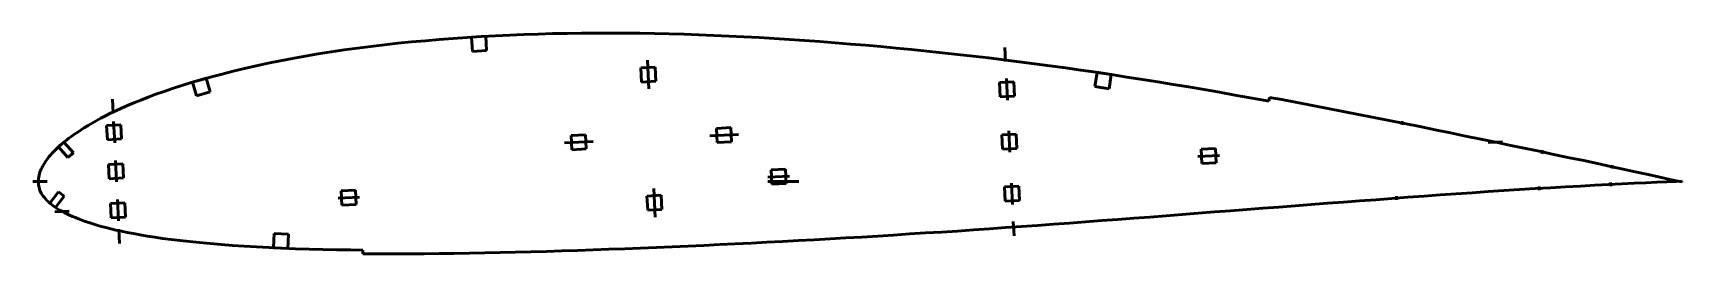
# Model space of a CAD drawing. Header units: metres. Extents: x -173 to 288, y -20 to 41.
import ezdxf

# ---------------------------------------------------------------- set-up
doc = ezdxf.new("R2010")
doc.units = ezdxf.units.M
for name, color, linetype, lineweight in [('FoilLayer', 1, 'Continuous', 50), ('StringerLayer', 1, 'Continuous', 50), ('SubLayer', 1, 'Continuous', 50)]:
    doc.layers.add(name, color=color, linetype=linetype, lineweight=lineweight)

msp = doc.modelspace()

# ---------------------------------------------------------------- linework, layer by layer
at = {"layer": 'FoilLayer'}
for p, q in [((-82.21, 37.27), (-85.92, 36.76)), ((-78.47, 37.74), (-82.21, 37.27)), ((-74.69, 38.19), (-78.47, 37.74)), ((-70.88, 38.62), (-74.69, 38.19)), ((-67.06, 39.01), (-70.88, 38.62)), ((-63.2, 39.36), (-67.06, 39.01)), ((-59.32, 39.69), (-63.2, 39.36)), ((-55.42, 39.99), (-59.32, 39.69)), ((-51.5, 40.27), (-55.42, 39.99)), ((-47.56, 40.51), (-51.5, 40.27)), ((-43.6, 40.73), (-47.56, 40.51)), ((-39.63, 40.92), (-43.6, 40.73)), ((-35.64, 41.08), (-39.63, 40.92)), ((-31.64, 41.22), (-35.64, 41.08)), ((-27.62, 41.33), (-31.64, 41.22)), ((-23.59, 41.4), (-27.62, 41.33)), ((-19.54, 41.46), (-23.59, 41.4)), ((-15.48, 41.49), (-19.54, 41.46)), ((-11.41, 41.5), (-15.48, 41.49)), ((-7.33, 41.48), (-11.41, 41.5)), ((-3.24, 41.43), (-7.33, 41.48)), ((0.87, 41.36), (-3.24, 41.43)), ((4.99, 41.27), (0.87, 41.36)), ((9.13, 41.15), (4.99, 41.27)), ((13.29, 41.01), (9.13, 41.15)), ((17.47, 40.84), (13.29, 41.01)), ((21.67, 40.66), (17.47, 40.84)), ((25.89, 40.44), (21.67, 40.66)), ((30.12, 40.21), (25.89, 40.44)), ((34.36, 39.96), (30.12, 40.21)), ((38.61, 39.7), (34.36, 39.96)), ((42.86, 39.42), (38.61, 39.7)), ((47.12, 39.12), (42.86, 39.42)), ((51.38, 38.78), (47.12, 39.12)), ((55.65, 38.43), (51.38, 38.78)), ((59.93, 38.07), (55.65, 38.43)), ((64.21, 37.7), (59.93, 38.07)), ((68.5, 37.31), (64.21, 37.7)), ((72.79, 36.9), (68.5, 37.31)), ((-110.55, 32.36), (-113.81, 31.61)), ((-107.22, 33.08), (-110.55, 32.36)), ((-103.81, 33.76), (-107.22, 33.08)), ((-100.34, 34.39), (-103.81, 33.76)), ((-96.8, 35.02), (-100.34, 34.39)), ((-93.21, 35.64), (-96.8, 35.02)), ((-89.59, 36.22), (-93.21, 35.64)), ((-85.92, 36.76), (-89.59, 36.22)), ((77.07, 36.46), (72.79, 36.9)), ((81.36, 35.99), (77.07, 36.46)), ((85.66, 35.52), (81.36, 35.99)), ((89.97, 35.04), (85.66, 35.52)), ((94.27, 34.55), (89.97, 35.04)), ((98.57, 34.04), (94.27, 34.55)), ((102.87, 33.49), (98.57, 34.04)), ((107.17, 32.92), (102.87, 33.49)), ((111.48, 32.33), (107.17, 32.92)), ((115.79, 31.74), (111.48, 32.33)), ((-125.96, 28.47), (-128.73, 27.67)), ((-123.08, 29.25), (-125.96, 28.47)), ((-120.08, 30.04), (-123.08, 29.25)), ((-116.99, 30.83), (-120.08, 30.04)), ((-113.81, 31.61), (-116.99, 30.83)), ((120.1, 31.14), (115.79, 31.74)), ((124.41, 30.52), (120.1, 31.14)), ((128.72, 29.88), (124.41, 30.52)), ((133.02, 29.2), (128.72, 29.88)), ((137.33, 28.51), (133.02, 29.2)), ((141.64, 27.82), (137.33, 28.51)), ((145.96, 27.14), (141.64, 27.82)), ((-140.75, 23.56), (-142.79, 22.77)), ((-138.59, 24.38), (-140.75, 23.56)), ((-136.31, 25.2), (-138.59, 24.38)), ((-133.9, 26.03), (-136.31, 25.2)), ((-131.38, 26.86), (-133.9, 26.03)), ((-128.73, 27.67), (-131.38, 26.86)), ((150.27, 26.44), (145.96, 27.14)), ((154.57, 25.71), (150.27, 26.44)), ((158.87, 24.95), (154.57, 25.71)), ((163.17, 24.18), (158.87, 24.95)), ((167.48, 23.4), (163.17, 24.18)), ((171.79, 22.62), (167.48, 23.4)), ((172.89, 23.49), (172.71, 22.46)), ((176.29, 22.9), (172.89, 23.49)), ((-151.31, 19.08), (-152.71, 18.37)), ((-149.81, 19.79), (-151.31, 19.08)), ((-148.23, 20.52), (-149.81, 19.79)), ((-146.53, 21.25), (-148.23, 20.52)), ((-144.72, 22), (-146.53, 21.25)), ((-142.79, 22.77), (-144.72, 22)), ((172.71, 22.46), (171.79, 22.62)), ((180.59, 22.11), (176.29, 22.9)), ((184.89, 21.3), (180.59, 22.11)), ((189.19, 20.46), (184.89, 21.3)), ((193.48, 19.6), (189.19, 20.46)), ((197.77, 18.75), (193.48, 19.6)), ((202.07, 17.91), (197.77, 18.75)), ((-160.45, 13.85), (-161.32, 13.27)), ((-159.53, 14.45), (-160.45, 13.85)), ((-158.56, 15.07), (-159.53, 14.45)), ((-157.52, 15.7), (-158.56, 15.07)), ((-156.43, 16.35), (-157.52, 15.7)), ((-155.26, 17.01), (-156.43, 16.35)), ((-154.03, 17.68), (-155.26, 17.01)), ((-152.71, 18.37), (-154.03, 17.68)), ((206.37, 17.09), (202.07, 17.91)), ((210.66, 16.24), (206.37, 17.09)), ((214.94, 15.37), (210.66, 16.24)), ((219.21, 14.49), (214.94, 15.37)), ((223.48, 13.61), (219.21, 14.49)), ((-166.14, 9.43), (-166.67, 8.91)), ((-165.56, 9.97), (-166.14, 9.43)), ((-164.96, 10.49), (-165.56, 9.97)), ((-164.31, 11.03), (-164.96, 10.49)), ((-163.63, 11.57), (-164.31, 11.03)), ((-162.9, 12.13), (-163.63, 11.57)), ((-162.13, 12.7), (-162.9, 12.13)), ((-161.32, 13.27), (-162.13, 12.7)), ((227.74, 12.73), (223.48, 13.61)), ((231.99, 11.88), (227.74, 12.73)), ((236.22, 11.01), (231.99, 11.88)), ((240.42, 10.13), (236.22, 11.01)), ((244.59, 9.25), (240.42, 10.13)), ((248.73, 8.37), (244.59, 9.25)), ((-169.88, 4.93), (-170.17, 4.45)), ((-169.58, 5.41), (-169.88, 4.93)), ((-169.25, 5.9), (-169.58, 5.41)), ((-168.89, 6.39), (-169.25, 5.9)), ((-168.51, 6.88), (-168.89, 6.39)), ((-168.09, 7.38), (-168.51, 6.88)), ((-167.65, 7.89), (-168.09, 7.38)), ((-167.18, 8.4), (-167.65, 7.89)), ((-166.67, 8.91), (-167.18, 8.4)), ((252.81, 7.51), (248.73, 8.37)), ((256.83, 6.68), (252.81, 7.51)), ((260.76, 5.86), (256.83, 6.68)), ((264.58, 5.04), (260.76, 5.86)), ((268.27, 4.24), (264.58, 5.04)), ((-171.45, 0.45), (-171.47, 0)), ((-171.47, 0), (-171.43, -0.34)), ((-171.4, 0.82), (-171.45, 0.45)), ((-171.33, 1.31), (-171.4, 0.82)), ((-171.25, 1.77), (-171.33, 1.31)), ((-171.15, 2.23), (-171.25, 1.77)), ((-171.02, 2.66), (-171.15, 2.23)), ((-170.86, 3.07), (-171.02, 2.66)), ((-170.66, 3.51), (-170.86, 3.07)), ((-170.43, 3.97), (-170.66, 3.51)), ((-170.17, 4.45), (-170.43, 3.97)), ((271.8, 3.47), (268.27, 4.24)), ((275.16, 2.74), (271.8, 3.47)), ((278.33, 2.06), (275.16, 2.74)), ((281.29, 1.41), (278.33, 2.06)), ((284.05, 0.81), (281.29, 1.41)), ((284.04, -0.06), (286.65, 0.04)), ((286.6, 0.25), (284.05, 0.81)), ((288.19, -0.09), (286.6, 0.25)), ((286.65, 0.04), (288.27, 0.1)), ((288.27, 0.1), (288.19, -0.09)), ((-171.43, -0.34), (-171.38, -0.8)), ((-171.38, -0.8), (-171.33, -1.23)), ((-171.33, -1.23), (-171.25, -1.65)), ((-171.25, -1.65), (-171.15, -2.05)), ((-171.15, -2.05), (-171.03, -2.45)), ((-171.03, -2.45), (-170.85, -2.86)), ((-170.85, -2.86), (-170.65, -3.25)), ((-170.65, -3.25), (-170.4, -3.66)), ((-170.4, -3.66), (-170.11, -4.07)), ((-170.11, -4.07), (-169.78, -4.48)), ((-169.78, -4.48), (-169.42, -4.89)), ((207.11, -4.7), (211.61, -4.35)), ((211.61, -4.35), (216.11, -4.03)), ((216.11, -4.03), (220.6, -3.71)), ((220.6, -3.71), (225.09, -3.41)), ((225.09, -3.41), (229.55, -3.11)), ((229.55, -3.11), (234.01, -2.81)), ((234.01, -2.81), (238.44, -2.51)), ((238.44, -2.51), (242.83, -2.23)), ((242.83, -2.23), (247.19, -1.96)), ((247.19, -1.96), (251.48, -1.7)), ((251.48, -1.7), (255.71, -1.46)), ((255.71, -1.46), (259.83, -1.24)), ((259.83, -1.24), (263.84, -1.02)), ((263.84, -1.02), (267.7, -0.81)), ((267.7, -0.81), (271.39, -0.63)), ((271.39, -0.63), (274.88, -0.47)), ((274.88, -0.47), (278.16, -0.32)), ((278.16, -0.32), (281.22, -0.18)), ((281.22, -0.18), (284.04, -0.06)), ((-169.42, -4.89), (-169.05, -5.29)), ((-169.05, -5.29), (-168.64, -5.68)), ((-168.64, -5.68), (-168.2, -6.08)), ((-168.2, -6.08), (-167.72, -6.46)), ((-167.72, -6.46), (-167.23, -6.84)), ((-167.23, -6.84), (-166.69, -7.21)), ((-166.69, -7.21), (-166.12, -7.58)), ((-166.12, -7.58), (-165.51, -7.94)), ((-165.51, -7.94), (-164.87, -8.3)), ((-164.87, -8.3), (-164.2, -8.66)), ((-164.2, -8.66), (-163.48, -9.01)), ((-163.48, -9.01), (-162.74, -9.37)), ((143.96, -9.55), (148.46, -9.18)), ((148.46, -9.18), (152.97, -8.82)), ((152.97, -8.82), (157.48, -8.46)), ((157.48, -8.46), (161.99, -8.12)), ((161.99, -8.12), (166.51, -7.79)), ((166.51, -7.79), (171.02, -7.46)), ((171.02, -7.46), (175.53, -7.11)), ((175.53, -7.11), (180.04, -6.75)), ((180.04, -6.75), (184.56, -6.39)), ((184.56, -6.39), (189.07, -6.05)), ((189.07, -6.05), (193.58, -5.71)), ((193.58, -5.71), (198.09, -5.39)), ((198.09, -5.39), (202.6, -5.05)), ((202.6, -5.05), (207.11, -4.7)), ((-162.74, -9.37), (-161.95, -9.72)), ((-161.95, -9.72), (-161.12, -10.07)), ((-161.12, -10.07), (-160.25, -10.42)), ((-160.25, -10.42), (-159.33, -10.76)), ((-159.33, -10.76), (-158.35, -11.11)), ((-158.35, -11.11), (-157.32, -11.46)), ((-157.32, -11.46), (-156.24, -11.8)), ((-156.24, -11.8), (-155.09, -12.15)), ((-155.09, -12.15), (-153.88, -12.5)), ((-153.88, -12.5), (-152.6, -12.84)), ((-152.6, -12.84), (-151.24, -13.18)), ((-151.24, -13.18), (-149.79, -13.52)), ((-149.79, -13.52), (-148.24, -13.85)), ((81.11, -14.08), (85.58, -13.8)), ((85.58, -13.8), (90.05, -13.5)), ((90.05, -13.5), (94.53, -13.16)), ((94.53, -13.16), (99.01, -12.83)), ((99.01, -12.83), (103.49, -12.52)), ((103.49, -12.52), (107.98, -12.22)), ((107.98, -12.22), (112.47, -11.92)), ((112.47, -11.92), (116.96, -11.59)), ((116.96, -11.59), (121.45, -11.23)), ((121.45, -11.23), (125.95, -10.88)), ((125.95, -10.88), (130.45, -10.54)), ((130.45, -10.54), (134.95, -10.21)), ((134.95, -10.21), (139.45, -9.89)), ((139.45, -9.89), (143.96, -9.55)), ((-148.24, -13.85), (-146.59, -14.19)), ((-146.59, -14.19), (-144.85, -14.53)), ((-144.85, -14.53), (-143, -14.87)), ((-143, -14.87), (-141.03, -15.2)), ((-141.03, -15.2), (-138.93, -15.53)), ((-138.93, -15.53), (-136.7, -15.86)), ((-136.7, -15.86), (-134.34, -16.16)), ((-134.34, -16.16), (-131.83, -16.45)), ((-131.83, -16.45), (-129.16, -16.73)), ((-129.16, -16.73), (-126.36, -17.02)), ((-126.36, -17.02), (-123.43, -17.31)), ((-123.43, -17.31), (-120.37, -17.58)), ((-120.37, -17.58), (-117.17, -17.83)), ((-117.17, -17.83), (-113.86, -18.04)), ((-113.86, -18.04), (-110.43, -18.24)), ((-110.43, -18.24), (-106.89, -18.4)), ((-106.89, -18.4), (-103.25, -18.57)), ((-3.03, -18.57), (1.39, -18.39)), ((1.39, -18.39), (5.81, -18.2)), ((5.81, -18.2), (10.24, -18)), ((10.24, -18), (14.65, -17.8)), ((14.65, -17.8), (19.07, -17.6)), ((19.07, -17.6), (23.47, -17.39)), ((23.47, -17.39), (27.87, -17.18)), ((27.87, -17.18), (32.28, -16.96)), ((32.28, -16.96), (36.69, -16.72)), ((36.69, -16.72), (41.11, -16.47)), ((41.11, -16.47), (45.54, -16.22)), ((45.54, -16.22), (49.97, -15.98)), ((49.97, -15.98), (54.4, -15.74)), ((54.4, -15.74), (58.84, -15.48)), ((58.84, -15.48), (63.29, -15.21)), ((63.29, -15.21), (67.73, -14.92)), ((67.73, -14.92), (72.19, -14.63)), ((72.19, -14.63), (76.65, -14.35)), ((76.65, -14.35), (81.11, -14.08)), ((-103.25, -18.57), (-99.55, -18.73)), ((-99.55, -18.73), (-95.76, -18.87)), ((-95.76, -18.87), (-91.91, -18.97)), ((-91.91, -18.97), (-88, -19.04)), ((-88, -19.04), (-84.03, -19.08)), ((-84.03, -19.08), (-80.71, -19.11)), ((-80.71, -19.11), (-80.72, -20.16)), ((-80.72, -20.16), (-80.02, -20.16)), ((-80.02, -20.16), (-75.96, -20.2)), ((-75.96, -20.2), (-71.86, -20.21)), ((-71.86, -20.21), (-67.72, -20.2)), ((-67.72, -20.2), (-63.56, -20.16)), ((-63.56, -20.16), (-59.36, -20.11)), ((-59.36, -20.11), (-55.14, -20.05)), ((-55.14, -20.05), (-50.89, -19.99)), ((-50.89, -19.99), (-46.63, -19.93)), ((-46.63, -19.93), (-42.34, -19.84)), ((-42.34, -19.84), (-38.03, -19.74)), ((-38.03, -19.74), (-33.71, -19.62)), ((-33.71, -19.62), (-29.36, -19.49)), ((-29.36, -19.49), (-25.01, -19.35)), ((-25.01, -19.35), (-20.63, -19.21)), ((-20.63, -19.21), (-16.25, -19.06)), ((-16.25, -19.06), (-11.86, -18.91)), ((-11.86, -18.91), (-7.45, -18.74)), ((-7.45, -18.74), (-3.03, -18.57))]:
    msp.add_line(p, q, dxfattribs=at)
at = {"layer": 'StringerLayer'}
for p, q in [((-46.34, 40.59), (-50.33, 40.34)), ((-50.33, 40.34), (-50.08, 36.35)), ((-46.09, 36.6), (-46.34, 40.59)), ((-50.08, 36.35), (-46.09, 36.6)), ((-124.51, 28.89), (-128.35, 27.78)), ((-128.35, 27.78), (-127.24, 23.94)), ((-123.4, 25.05), (-124.51, 28.89)), ((124.64, 30.49), (124.05, 26.53)), ((128.6, 29.89), (124.64, 30.49)), ((128, 25.94), (128.6, 29.89)), ((-127.24, 23.94), (-123.4, 25.05)), ((124.05, 26.53), (128, 25.94)), ((-164.31, 11.06), (-165.82, 9.74)), ((-165.82, 9.74), (-163.19, 6.73)), ((-161.68, 8.04), (-164.31, 11.06)), ((-163.19, 6.73), (-161.68, 8.04)), ((-165.85, -2.87), (-168.25, -6.06)), ((-166.66, -7.27), (-164.25, -4.07)), ((-164.25, -4.07), (-165.85, -2.87)), ((-168.25, -6.06), (-166.66, -7.27)), ((-105.52, -14.46), (-105.71, -18.46)), ((-101.53, -14.65), (-105.52, -14.46)), ((-101.71, -18.64), (-101.53, -14.65)), ((-105.71, -18.46), (-101.71, -18.64))]:
    msp.add_line(p, q, dxfattribs=at)
at = {"layer": 'SubLayer'}
for p, q in [((98.88, 37.49), (99.08, 33.5)), ((-1.06, 33.9), (-0.67, 25.91)), ((1.03, 32), (-2.96, 31.81)), ((-2.96, 31.81), (-2.77, 27.81)), ((-2.77, 27.81), (1.23, 28.01)), ((1.23, 28.01), (1.03, 32)), ((101.35, 27.87), (97.36, 27.67)), ((99.31, 28.77), (99.6, 22.78)), ((101.54, 23.87), (101.35, 27.87)), ((-150.71, 23.07), (-150.52, 19.08)), ((97.36, 27.67), (97.55, 23.68)), ((97.55, 23.68), (101.54, 23.87)), ((-148.36, 15.9), (-152.36, 15.71)), ((-152.36, 15.71), (-152.16, 11.71)), ((-150.41, 16.8), (-150.12, 10.81)), ((-148.17, 11.91), (-148.36, 15.9)), ((22.23, 15.07), (18.23, 14.87)), ((18.23, 14.87), (18.43, 10.88)), ((22.42, 11.07), (22.23, 15.07)), ((100.01, 14.18), (100.3, 8.19)), ((209.87, 15.88), (210.08, 16.86)), ((-152.16, 11.71), (-148.17, 11.91)), ((-24.32, 10.81), (-16.33, 11.2)), ((-18.43, 13.1), (-22.42, 12.91)), ((-22.42, 12.91), (-22.23, 8.91)), ((-18.23, 9.11), (-18.43, 13.1)), ((16.33, 12.78), (24.32, 13.17)), ((18.43, 10.88), (22.42, 11.07)), ((102.06, 13.28), (98.06, 13.09)), ((98.06, 13.09), (98.25, 9.09)), ((98.25, 9.09), (102.25, 9.29)), ((102.25, 9.29), (102.06, 13.28)), ((157.76, 9.27), (153.77, 9.08)), ((157.96, 5.27), (157.76, 9.27)), ((234.03, 10.95), (238.03, 11.15)), ((-147.84, 5.01), (-151.83, 4.81)), ((-151.83, 4.81), (-151.64, 0.82)), ((-149.88, 5.91), (-149.59, -0.08)), ((-147.64, 1.01), (-147.84, 5.01)), ((-22.23, 8.91), (-18.23, 9.11)), ((152.86, 7.03), (158.86, 7.32)), ((153.77, 9.08), (153.96, 5.08)), ((153.96, 5.08), (157.96, 5.27)), ((249.04, 7.79), (249.25, 8.77)), ((268.61, 3.65), (268.82, 4.63)), ((-172.97, 0), (-168.97, 0)), ((-151.64, 0.82), (-147.64, 1.01)), ((32.59, 0), (41.21, 0)), ((32.61, 1.21), (38.61, 1.5)), ((37.51, 3.45), (33.52, 3.26)), ((33.52, 3.26), (33.71, -0.74)), ((37.7, -0.54), (37.51, 3.45)), ((-87.64, -4.6), (-81.64, -4.31)), ((-82.74, -2.36), (-86.74, -2.56)), ((-86.74, -2.56), (-86.54, -6.55)), ((-82.55, -6.36), (-82.74, -2.36)), ((2.77, -3.83), (-1.23, -4.03)), ((-1.23, -4.03), (-1.03, -8.02)), ((1.06, -9.92), (0.67, -1.93)), ((2.96, -7.83), (2.77, -3.83)), ((33.71, -0.74), (37.7, -0.54)), ((102.76, -1.31), (98.77, -1.5)), ((98.77, -1.5), (98.96, -5.49)), ((100.72, -0.4), (101.01, -6.4)), ((102.96, -5.3), (102.76, -1.31)), ((208.44, -5.1), (208.38, -4.1)), ((248.35, -2.39), (248.3, -1.39)), ((268.32, -1.28), (268.28, -0.28)), ((-166.81, -8.43), (-162.81, -8.24)), ((-147.31, -5.89), (-151.3, -6.08)), ((-151.3, -6.08), (-151.11, -10.08)), ((-149.35, -4.99), (-149.06, -10.98)), ((-147.11, -9.89), (-147.31, -5.89)), ((-86.54, -6.55), (-82.55, -6.36)), ((-1.03, -8.02), (2.96, -7.83)), ((98.96, -5.49), (102.96, -5.3)), ((-151.11, -10.08), (-147.11, -9.89)), ((-148.95, -13.25), (-148.76, -17.25)), ((101.23, -11.13), (101.43, -15.12))]:
    msp.add_line(p, q, dxfattribs=at)

doc.saveas('drawing.dxf')
